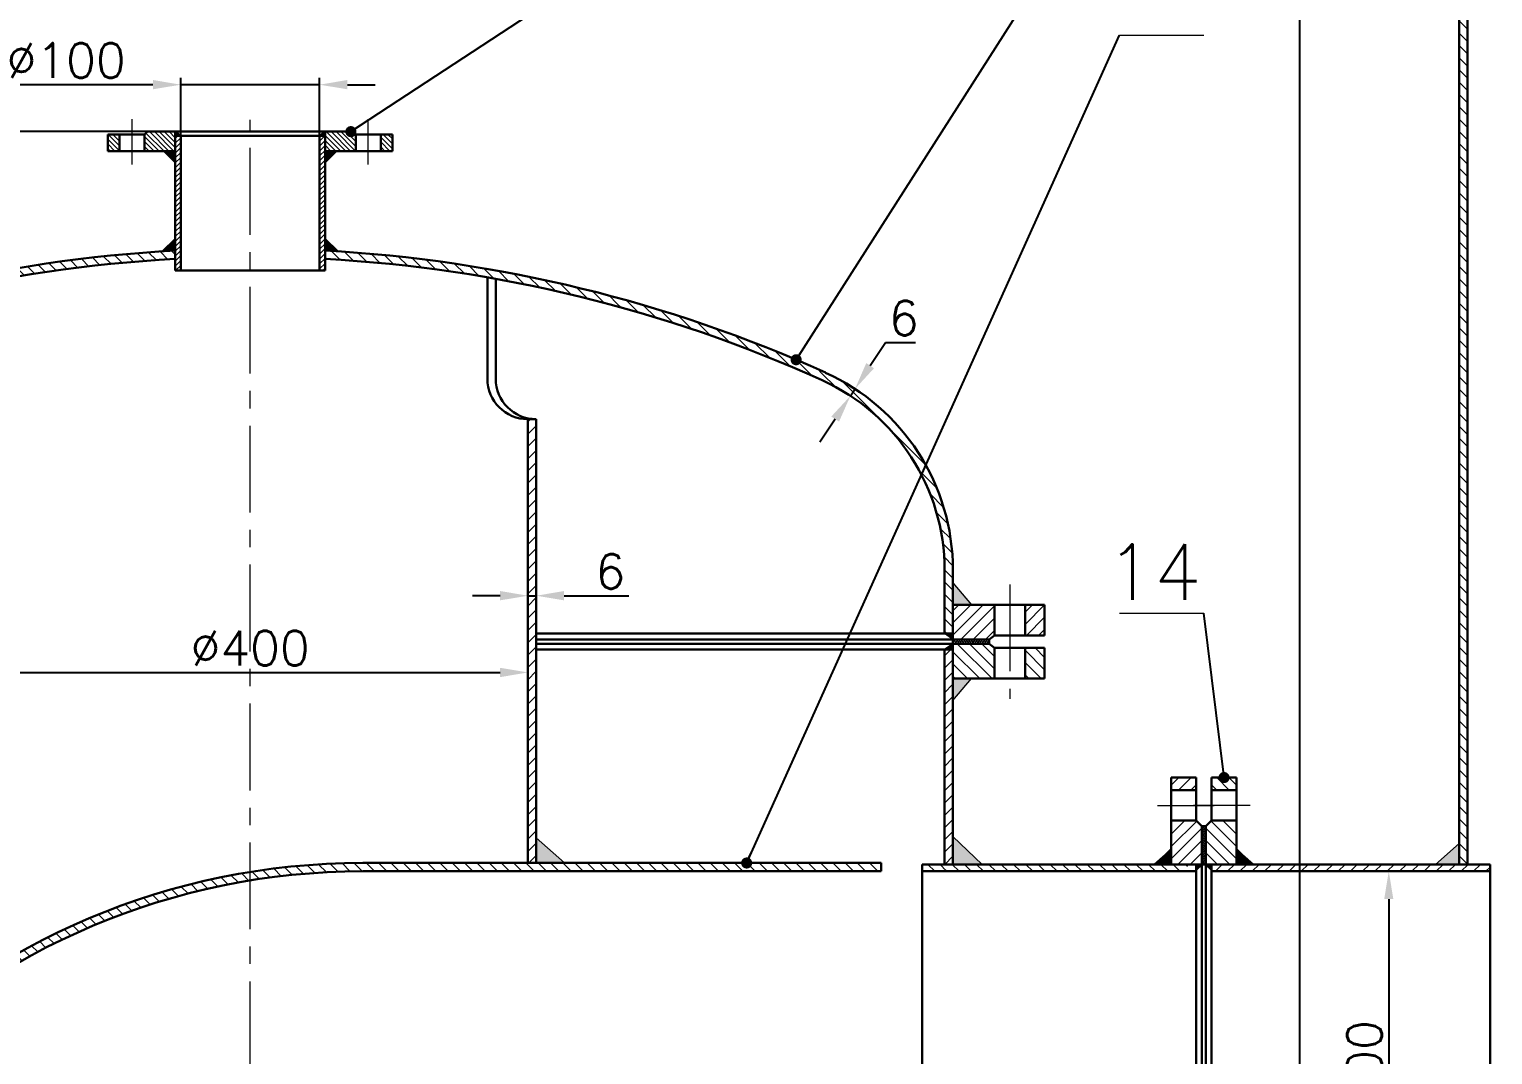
# Model space of a CAD drawing. Header units: inches. Extents: x -5714 to 3109, y 0 to 8400.
# Drawn here: x -4474 to -3421, y 4813 to 5551 of the extents above; entities that cross this region are included whole.
import ezdxf

# ---------------------------------------------------------------- set-up
doc = ezdxf.new("R2010")
doc.units = ezdxf.units.IN
doc.header["$LTSCALE"] = 50
doc.header["$MEASUREMENT"] = 0
doc.linetypes.add('CENTER', pattern=[2, 1.25, -0.25, 0.25, -0.25])
for name, color, linetype, lineweight in [('Dam', 2, 'Continuous', 30), ('kthuoc', 3, 'Continuous', 13), ('manh', 4, 'Continuous', 13), ('Tam', 1, 'CENTER', 13)]:
    doc.layers.add(name, color=color, linetype=linetype, lineweight=lineweight)
doc.styles.add('chu2.5', font='txt.shx', dxfattribs={"height": 25})
doc.dimstyles.new('kichthuoc2.5', dxfattribs={"dimtxt": 25, "dimasz": 20, "dimexe": 5, "dimexo": 0, "dimgap": 5, "dimtad": 1, "dimtoh": 1, "dimdec": 0, "dimzin": 0, "dimdsep": 46, "dimtxsty": 'chu2.5', "dimcen": 5, "dimclrd": 256, "dimclre": 256, "dimclrt": 256, "dimadec": 0, "dimazin": 0, "dimtfac": 1, "dimtdec": 0, "dimtmove": 0, "dimatfit": 0, "dimfxl": 0, "dimtolj": 1, "dimtzin": 0, "dimarcsym": 0})
pattern_1 = [(135, (-8503.195, 0), (-4.4194174, -4.4194174), [])]
pattern_2 = [(135, (-8190.3534, 0), (-4.4194174, -4.4194174), [])]
pattern_3 = [(45, (-8190.3534, 0), (-4.4194174, 4.4194174), [])]
pattern_4 = [(135, (5486.3342, 10897.9918), (-1.76776695, -1.76776695), [])]
pattern_5 = [(225, (5486.3342, 10897.9918), (1.76776695, -1.76776695), [])]

# ---------------------------------------------------------------- blocks, each defined once
blk = doc.blocks.new('*D56')
at = {"layer": 'DEFPOINTS', "color": 0}
for p in [(-3540.7, 4944.8), (-3504.8, 4644.8), (-3495.4, 4644.8)]:
    blk.add_point(p, dxfattribs=at)
at = {"layer": 'kthuoc', "lineweight": -2}
for p, q in [((-3540.7, 4944.8), (-3490.4, 4944.8)), ((-3495.4, 4924.8), (-3495.4, 4664.8)), ((-3504.8, 4644.8), (-3490.4, 4644.8))]:
    blk.add_line(p, q, dxfattribs=at)
at = {"layer": 'kthuoc'}
for points in [[(-3498.7, 4924.8), (-3492.1, 4924.8), (-3495.4, 4944.8)], [(-3498.7, 4664.8), (-3492.1, 4664.8), (-3495.4, 4644.8)]]:
    blk.add_solid(points, dxfattribs=at)
at = {"layer": 'kthuoc', "insert": (-3512.9, 4794.8), "char_height": 25, "attachment_point": 5, "rotation": 90, "style": 'chu2.5'}
blk.add_mtext('\\A1;%%c300', dxfattribs=at)
blk = doc.blocks.new('*D55')
at = {"layer": 'DEFPOINTS', "color": 0}
for p in [(-4115.2, 5143.2), (-4109.2, 5143.2), (-4109.2, 5143.2)]:
    blk.add_point(p, dxfattribs=at)
at = {"layer": 'kthuoc', "lineweight": -2}
for p, q in [((-4135.2, 5143.2), (-4155.2, 5143.2)), ((-4115.2, 5143.2), (-4115.2, 5138.2)), ((-4115.2, 5143.2), (-4109.2, 5143.2)), ((-4109.2, 5143.2), (-4109.2, 5148.2)), ((-4089.2, 5143.2), (-4042.6, 5143.2))]:
    blk.add_line(p, q, dxfattribs=at)
at = {"layer": 'kthuoc'}
for points in [[(-4135.2, 5146.6), (-4135.2, 5139.9), (-4115.2, 5143.2)], [(-4089.2, 5146.6), (-4089.2, 5139.9), (-4109.2, 5143.2)]]:
    blk.add_solid(points, dxfattribs=at)
at = {"layer": 'kthuoc', "insert": (-4055.9, 5160.7), "char_height": 25, "attachment_point": 5, "style": 'chu2.5'}
blk.add_mtext('\\A1;6', dxfattribs=at)
blk = doc.blocks.new('*D12')
at = {"layer": 'DEFPOINTS', "color": 0}
for p in [(-4265.2, 5511.1), (-4365.2, 5458.8), (-4265.2, 5459.8)]:
    blk.add_point(p, dxfattribs=at)
at = {"layer": 'kthuoc', "lineweight": -2}
for p, q in [((-4385.2, 5511.1), (-4490.2, 5511.1)), ((-4365.2, 5458.8), (-4365.2, 5516.1)), ((-4265.2, 5511.1), (-4365.2, 5511.1)), ((-4265.2, 5459.8), (-4265.2, 5516.1)), ((-4245.2, 5511.1), (-4225.2, 5511.1))]:
    blk.add_line(p, q, dxfattribs=at)
at = {"layer": 'kthuoc'}
for points in [[(-4385.2, 5514.5), (-4385.2, 5507.8), (-4365.2, 5511.1)], [(-4245.2, 5514.5), (-4245.2, 5507.8), (-4265.2, 5511.1)]]:
    blk.add_solid(points, dxfattribs=at)
at = {"layer": 'kthuoc', "insert": (-4447.7, 5528.6), "char_height": 25, "attachment_point": 5, "style": 'chu2.5'}
blk.add_mtext('\\A1;%%c100', dxfattribs=at)
blk = doc.blocks.new('*D53')
at = {"layer": 'DEFPOINTS', "color": 0}
for p in [(-3879.7, 5292.1), (-3879.7, 5292.1), (-3883, 5287.1)]:
    blk.add_point(p, dxfattribs=at)
at = {"layer": 'kthuoc', "lineweight": -2}
for p, q in [((-3868.8, 5308.9), (-3857.8, 5325.6)), ((-3857.8, 5325.6), (-3836.2, 5325.6)), ((-3883, 5287.1), (-3887.2, 5289.9)), ((-3879.7, 5292.1), (-3883.9, 5294.9)), ((-3883, 5287.1), (-3879.7, 5292.1)), ((-3894, 5270.4), (-3905, 5253.7))]:
    blk.add_line(p, q, dxfattribs=at)
at = {"layer": 'kthuoc'}
for points in [[(-3871.6, 5310.7), (-3866, 5307), (-3879.7, 5292.1)], [(-3896.8, 5272.2), (-3891.2, 5268.6), (-3883, 5287.1)]]:
    blk.add_solid(points, dxfattribs=at)
at = {"layer": 'kthuoc', "insert": (-3844.5, 5343.1), "char_height": 25, "attachment_point": 5, "style": 'chu2.5'}
blk.add_mtext('\\A1;6', dxfattribs=at)
blk = doc.blocks.new('*D8')
at = {"layer": 'DEFPOINTS', "color": 0}
for p in [(-3443.8, 7722.2), (-5366.4, 968.1), (-4789, 968.1)]:
    blk.add_point(p, dxfattribs=at)
at = {"layer": 'kthuoc', "lineweight": -2}
for p, q in [((-3443.8, 7722.2), (-5371.4, 7722.2)), ((-5366.4, 7702.2), (-5366.4, 988.1)), ((-4789, 968.1), (-5371.4, 968.1))]:
    blk.add_line(p, q, dxfattribs=at)
at = {"layer": 'kthuoc'}
for points in [[(-5369.7, 7702.2), (-5363.1, 7702.2), (-5366.4, 7722.2)], [(-5369.7, 988.1), (-5363.1, 988.1), (-5366.4, 968.1)]]:
    blk.add_solid(points, dxfattribs=at)
at = {"layer": 'kthuoc', "insert": (-5383.9, 4345.1), "char_height": 25, "attachment_point": 5, "rotation": 90, "style": 'chu2.5'}
blk.add_mtext('\\A1;7800', dxfattribs=at)
blk = doc.blocks.new('*D34')
at = {"layer": 'DEFPOINTS', "color": 0}
for p in [(-4385.9, 5477.3), (-5277, 5108.6), (-4958, 5108.6)]:
    blk.add_point(p, dxfattribs=at)
at = {"layer": 'kthuoc', "lineweight": -2}
for p, q in [((-4385.9, 5477.3), (-5282, 5477.3)), ((-5277, 5457.3), (-5277, 5128.6)), ((-4958, 5108.6), (-5282, 5108.6))]:
    blk.add_line(p, q, dxfattribs=at)
at = {"layer": 'kthuoc'}
for points in [[(-5280.4, 5457.3), (-5273.7, 5457.3), (-5277, 5477.3)], [(-5280.4, 5128.6), (-5273.7, 5128.6), (-5277, 5108.6)]]:
    blk.add_solid(points, dxfattribs=at)
at = {"layer": 'kthuoc', "insert": (-5294.5, 5293), "char_height": 25, "attachment_point": 5, "rotation": 90, "style": 'chu2.5'}
blk.add_mtext('\\A1;360', dxfattribs=at)
blk = doc.blocks.new('*D28')
at = {"layer": 'DEFPOINTS', "color": 0}
for p in [(-3559.4, 7248.9), (-3467.5, 7248.9), (-3420.6, 4433.1)]:
    blk.add_point(p, dxfattribs=at)
at = {"layer": 'kthuoc', "lineweight": -2}
for p, q in [((-3467.5, 7248.9), (-3564.4, 7248.9)), ((-3559.4, 4453.1), (-3559.4, 7228.9)), ((-3420.6, 4433.1), (-3564.4, 4433.1))]:
    blk.add_line(p, q, dxfattribs=at)
at = {"layer": 'kthuoc'}
for points in [[(-3562.7, 7228.9), (-3556, 7228.9), (-3559.4, 7248.9)], [(-3562.7, 4453.1), (-3556, 4453.1), (-3559.4, 4433.1)]]:
    blk.add_solid(points, dxfattribs=at)
at = {"layer": 'kthuoc', "insert": (-3576.9, 5841), "char_height": 25, "attachment_point": 5, "rotation": 90, "style": 'chu2.5'}
blk.add_mtext('\\A1;2800', dxfattribs=at)
blk = doc.blocks.new('*D16')
at = {"layer": 'DEFPOINTS', "color": 0}
for p in [(-4515.2, 5084.3), (-4115.2, 5088), (-4115.2, 5084.3)]:
    blk.add_point(p, dxfattribs=at)
at = {"layer": 'kthuoc', "lineweight": -2}
for p, q in [((-4515.2, 5084.3), (-4515.2, 5093)), ((-4115.2, 5084.3), (-4115.2, 5093)), ((-4495.2, 5088), (-4135.2, 5088))]:
    blk.add_line(p, q, dxfattribs=at)
at = {"layer": 'kthuoc'}
for points in [[(-4495.2, 5091.3), (-4495.2, 5084.6), (-4515.2, 5088)], [(-4135.2, 5091.3), (-4135.2, 5084.6), (-4115.2, 5088)]]:
    blk.add_solid(points, dxfattribs=at)
at = {"layer": 'kthuoc', "insert": (-4315.2, 5105.5), "char_height": 25, "attachment_point": 5, "style": 'chu2.5'}
blk.add_mtext('\\A1;%%c400', dxfattribs=at)

msp = doc.modelspace()

# ---------------------------------------------------------------- hatches: boundary and pattern name
at = {"layer": 'kthuoc'}
h = msp.add_hatch(dxfattribs=at)
h.set_pattern_fill('ANSI31', color=256, scale=50, angle=90, style=0)
h.set_pattern_definition(pattern_1)
h.paths.add_polyline_path([(-3438.8, 5612.8), (-3444.8, 5612.8), (-3444.8, 4949.8), (-3438.8, 4949.8)])
h = msp.add_hatch(dxfattribs=at)
h.set_pattern_fill('ANSI31', color=256, scale=20, angle=90, style=0)
h.set_pattern_definition(pattern_4)
h.paths.add_polyline_path([(-4417.7, 5475.3), (-4417.7, 5463.3), (-4409.2, 5463.3), (-4409.2, 5475.3)])
h.paths.add_polyline_path([(-4389.2, 5477.3), (-4391.2, 5475.3), (-4391.2, 5463.3), (-4369.2, 5463.3), (-4369.2, 5477.3)])
for points in [[(-4369.2, 5477.3), (-4369.2, 5474.3), (-4365.2, 5474.3)], [(-4265.2, 5474.3), (-4261.2, 5474.3), (-4261.2, 5477.3)], [(-4377.2, 5463.3), (-4369.2, 5455.3), (-4369.2, 5463.3)], [(-4253.2, 5463.3), (-4261.2, 5455.3), (-4261.2, 5463.3)], [(-4369.2, 5400.3), (-4378.7, 5391, -0.002364), (-4369.2, 5391.6)], [(-4261.2, 5400.3), (-4251.7, 5391, 0.002364), (-4261.2, 5391.6)], [(-3809.2, 5152.4), (-3795.9, 5136.6), (-3809.2, 5136.6)], [(-3815.2, 5115.9), (-3809.2, 5115.9), (-3809.2, 5111.6)], [(-3815.2, 5104.4), (-3809.2, 5104.4), (-3809.2, 5108.6)], [(-3809.2, 5067.9), (-3795.9, 5083.6), (-3809.2, 5083.6)], [(-4109.2, 4968.9), (-4109.2, 4950.8), (-4088.9, 4950.8)], [(-3788.1, 4949.8), (-3809.2, 4949.8), (-3809.2, 4969.9)], [(-3444.8, 4964.9), (-3461.8, 4949.8), (-3444.8, 4949.8)], [(-3652, 4961.8), (-3664, 4949.8), (-3652, 4949.8)], [(-3605, 4961.8), (-3593, 4949.8), (-3605, 4949.8)], [(-3630, 4949.8), (-3634, 4949.8), (-3634, 4945.8)], [(-3627, 4949.8), (-3623, 4949.8), (-3623, 4945.8)]]:
    msp.add_hatch(color=256, dxfattribs=at).paths.add_polyline_path(points)
h = msp.add_hatch(dxfattribs=at)
h.set_pattern_fill('ANSI31', color=256, scale=20, angle=180, style=0)
h.set_pattern_definition(pattern_5)
h.paths.add_polyline_path([(-4369.2, 5474.3), (-4369.2, 5377.3), (-4365.2, 5377.3), (-4365.2, 5474.3)])
h = msp.add_hatch(dxfattribs=at)
h.set_pattern_fill('ANSI31', color=256, scale=20, angle=180, style=0)
h.set_pattern_definition(pattern_5)
h.paths.add_polyline_path([(-4261.2, 5474.3), (-4265.2, 5474.3), (-4265.2, 5377.3), (-4261.2, 5377.3)])
h = msp.add_hatch(dxfattribs=at)
h.set_pattern_fill('ANSI31', color=256, scale=20, angle=90, style=0)
h.set_pattern_definition(pattern_4)
h.paths.add_polyline_path([(-4221.2, 5475.3), (-4221.2, 5463.3), (-4212.7, 5463.3), (-4212.7, 5475.3)])
h.paths.add_polyline_path([(-4261.2, 5477.3), (-4261.2, 5463.3), (-4239.2, 5463.3), (-4239.2, 5475.3), (-4241.2, 5477.3)])
h = msp.add_hatch(dxfattribs=at)
h.set_pattern_fill('ANSI31', color=256, scale=50, angle=90, style=0)
h.set_pattern_definition(pattern_2)
h.paths.add_polyline_path([(-4369.2, 5391.6), (-4369.2, 5385.6, 0.053415), (-4579.5, 5351.5), (-4579.5, 5357.7, -0.053086)])
h = msp.add_hatch(dxfattribs=at)
h.set_pattern_fill('ANSI31', color=256, scale=50, angle=90, style=0)
h.set_pattern_definition(pattern_2)
h.paths.add_polyline_path([(-4261.2, 5391.6), (-4261.2, 5385.6, -0.053415), (-4050.9, 5351.5), (-4050.9, 5357.7, 0.053086)])
h = msp.add_hatch(dxfattribs=at)
h.set_pattern_fill('ANSI31', color=256, scale=50, angle=90, style=0)
h.set_pattern_definition(pattern_2)
h.paths.add_polyline_path([(-4050.9, 5357.7), (-4050.9, 5351.5, -0.039246), (-3903.5, 5298.3), (-3903.5, 5304.9, 0.038981)])
h = msp.add_hatch(dxfattribs=at)
h.set_pattern_fill('ANSI31', color=256, scale=50, angle=90, style=0)
h.set_pattern_definition(pattern_2)
h.paths.add_polyline_path([(-3901, 5303.8, 0.000673), (-3903.5, 5304.9), (-3903.5, 5298.3, -0.18764), (-3827.3, 5220.7), (-3820.8, 5220.7, 0.191889)])
h = msp.add_hatch(dxfattribs=at)
h.set_pattern_fill('ANSI31', color=256, scale=50, style=0)
h.set_pattern_definition(pattern_3)
h.paths.add_polyline_path([(-4109.2, 5270.2), (-4115.2, 5270.2), (-4115.2, 4950.8), (-4109.2, 4950.8)])
h.paths.add_polyline_path([(-4515.2, 5270.2), (-4521.2, 5270.2), (-4521.2, 4861.5, -0.003583), (-4515.2, 4865.6)])
h = msp.add_hatch(dxfattribs=at)
h.set_pattern_fill('ANSI31', color=256, scale=50, angle=90, style=0)
h.set_pattern_definition(pattern_2)
h.paths.add_polyline_path([(-3809.2, 5161.6, 0.097322), (-3820.8, 5220.7), (-3827.3, 5220.7, -0.101465), (-3815.2, 5161.6), (-3815.2, 5111.6), (-3809.2, 5111.6)])
h = msp.add_hatch(dxfattribs=at)
h.set_pattern_fill('ANSI31', color=256, scale=50, style=0)
h.set_pattern_definition(pattern_3)
h.paths.add_polyline_path([(-3779.2, 5136.6), (-3809.2, 5136.6), (-3809.2, 5111.6), (-3783.2, 5111.6), (-3779.2, 5114.6)])
h.paths.add_polyline_path([(-3743.2, 5136.6), (-3757.2, 5136.6), (-3757.2, 5114.6), (-3743.2, 5114.6)])
h = msp.add_hatch(dxfattribs=at)
h.set_pattern_fill('ANSI37', color=256, scale=10, angle=90, style=0)
h.set_pattern_definition([(45, (-8630.4737, 0), (0.88388348, -0.88388348), []), (315, (-8630.4737, 0), (-0.88388348, -0.88388348), [])])
h.paths.add_polyline_path([(-3783.2, 5111.6), (-3783.2, 5108.6), (-3809.2, 5108.6), (-3809.2, 5111.6), (-3798.1, 5111.6)])
h = msp.add_hatch(dxfattribs=at)
h.set_pattern_fill('ANSI31', color=256, scale=50, style=0)
h.set_pattern_definition(pattern_3)
h.paths.add_polyline_path([(-3809.2, 5108.6), (-3815.2, 5108.6), (-3815.2, 4949.8), (-3809.2, 4949.8)])
h = msp.add_hatch(dxfattribs=at)
h.set_pattern_fill('ANSI31', color=256, scale=50, angle=90, style=0)
h.set_pattern_definition(pattern_2)
h.paths.add_polyline_path([(-3809.2, 5108.6), (-3809.2, 5083.6), (-3779.2, 5083.6), (-3779.2, 5105.6), (-3783.2, 5108.6)])
h.paths.add_polyline_path([(-3743.2, 5105.6), (-3757.2, 5105.6), (-3757.2, 5083.6), (-3743.2, 5083.6)])
h = msp.add_hatch(dxfattribs=at)
h.set_pattern_fill('ANSI31', color=256, scale=50, angle=90, style=0)
h.set_pattern_definition([(45, (-11290.1267, -969.5737), (4.4194174, -4.4194174), [])])
h.paths.add_polyline_path([(-3652, 4949.8), (-3630, 4949.8), (-3630, 4977.3), (-3634, 4981.3), (-3652, 4981.3)])
h.paths.add_polyline_path([(-3652, 5012.3), (-3652, 5003.3), (-3634, 5003.3), (-3634, 5012.3)])
h = msp.add_hatch(dxfattribs=at)
h.set_pattern_fill('ANSI31', color=256, scale=50, angle=90, style=0)
h.set_pattern_definition([(135, (4033.1156, -969.5737), (-4.4194174, -4.4194174), [])])
h.paths.add_polyline_path([(-3605, 4981.3), (-3623, 4981.3), (-3627, 4977.3), (-3627, 4949.8), (-3605, 4949.8)])
h.paths.add_polyline_path([(-3623, 5012.3), (-3623, 5003.3), (-3605, 5003.3), (-3605, 5012.3)])
h = msp.add_hatch(dxfattribs=at)
h.set_pattern_fill('ANSI37', color=256, scale=10, angle=90, style=0)
h.paths.add_polyline_path([(-3627, 4977.3), (-3630, 4977.3), (-3630, 4949.8), (-3627, 4949.8)])
h = msp.add_hatch(dxfattribs=at)
h.set_pattern_fill('ANSI31', color=256, scale=50, angle=90, style=0)
h.set_pattern_definition(pattern_2)
h.paths.add_polyline_path([(-4315.2, 4938.2), (-4315.2, 4944.3, 0.367788), (-4740.1, 4444.8), (-4734.1, 4444.8, -0.367235)])
h = msp.add_hatch(dxfattribs=at)
h.set_pattern_fill('ANSI31', color=256, scale=50, angle=90, style=0)
h.set_pattern_definition(pattern_2)
h.paths.add_polyline_path([(-3860.9, 4950.8), (-4234.1, 4950.8, 0.040288), (-4315.2, 4944.3), (-4315.2, 4938.2, -0.040776), (-4234.1, 4944.8), (-3860.9, 4944.8)])
h = msp.add_hatch(dxfattribs=at)
h.set_pattern_fill('ANSI31', color=256, scale=50, angle=90, style=0)
edge = h.paths.add_edge_path()
edge.add_line((-3831.4, 4949.8), (-3831.4, 4944.8))
edge.add_line((-3831.4, 4944.8), (-3817.2, 4944.8))
edge.add_spline(control_points=[(-3817.2, 4944.8), (-3816.6, 4946.5), (-3815.9, 4948.2), (-3815.2, 4949.8)], knot_values=[0, 0, 0, 0, 5.169803, 5.169803, 5.169803, 5.169803], degree=3, periodic=0)
edge.add_line((-3815.2, 4949.8), (-3831.4, 4949.8))
h = msp.add_hatch(dxfattribs=at)
h.set_pattern_fill('ANSI31', color=256, scale=50, angle=90, style=0)
h.set_pattern_definition(pattern_1)
edge = h.paths.add_edge_path()
edge.add_line((-3640.4, 4949.8), (-3815.2, 4949.8))
edge.add_spline(control_points=[(-3815.2, 4949.8), (-3815.9, 4948.2), (-3816.6, 4946.5), (-3817.2, 4944.8)], knot_values=[0, 0, 0, 0, 5.169803, 5.169803, 5.169803, 5.169803], degree=3, periodic=0)
edge.add_line((-3817.2, 4944.8), (-3640.4, 4944.8))
edge.add_line((-3640.4, 4944.8), (-3640.4, 4949.8))
h = msp.add_hatch(dxfattribs=at)
h.set_pattern_fill('ANSI31', color=256, scale=50, style=0)
h.set_pattern_definition([(45, (-8503.195, 0), (-4.4194174, 4.4194174), [])])
h.paths.add_polyline_path([(-3444.8, 4949.8), (-3623, 4949.8), (-3623, 4944.8), (-3444.8, 4944.8)])
h = msp.add_hatch(dxfattribs=at)
h.set_pattern_fill('ANSI31', color=256, scale=50, style=0)
h.paths.add_polyline_path([(-3447.3, 4949.8), (-3447.2, 4944.8), (-3422.5, 4944.8), (-3422.5, 4949.8)])

# ---------------------------------------------------------------- linework, layer by layer
at = {"layer": 'Dam'}
for p, q in [((-3444.8, 5886.9), (-3444.8, 4949.8)), ((-3438.8, 5886.9), (-3438.8, 4949.8)), ((-4417.7, 5463.3), (-4417.7, 5475.3)), ((-4417.7, 5475.3), (-4391.2, 5475.3)), ((-4409.2, 5463.3), (-4409.2, 5475.3)), ((-4391.2, 5475.3), (-4389.2, 5477.3)), ((-4391.2, 5463.3), (-4391.2, 5475.3)), ((-4389.2, 5477.3), (-4315.2, 5477.3)), ((-4369.2, 5377.3), (-4369.2, 5477.3)), ((-4369.2, 5477.3), (-4365.2, 5474.3)), ((-4369.2, 5474.3), (-4315.2, 5474.3)), ((-4365.2, 5377.3), (-4365.2, 5474.3)), ((-4241.2, 5477.3), (-4315.2, 5477.3)), ((-4261.2, 5474.3), (-4315.2, 5474.3)), ((-4261.2, 5477.3), (-4265.2, 5474.3)), ((-4265.2, 5377.3), (-4265.2, 5474.3)), ((-4261.2, 5377.3), (-4261.2, 5477.3)), ((-4239.2, 5475.3), (-4241.2, 5477.3)), ((-4212.7, 5475.3), (-4239.2, 5475.3)), ((-4239.2, 5463.3), (-4239.2, 5475.3)), ((-4221.2, 5463.3), (-4221.2, 5475.3)), ((-4212.7, 5463.3), (-4212.7, 5475.3)), ((-4417.7, 5463.3), (-4369.2, 5463.3)), ((-4377.2, 5463.3), (-4369.2, 5455.3)), ((-4253.2, 5463.3), (-4261.2, 5455.3)), ((-4212.7, 5463.3), (-4261.2, 5463.3)), ((-4369.2, 5377.3), (-4315.2, 5377.3)), ((-4261.2, 5377.3), (-4315.2, 5377.3)), ((-4144.4, 5299.5), (-4144.4, 5372.4)), ((-4138.4, 5299.5), (-4138.4, 5371.3)), ((-4109.2, 5270.2), (-4115.2, 5270.2)), ((-4115.2, 4950.8), (-4115.2, 5270.2)), ((-4109.2, 4950.8), (-4109.2, 5270.2)), ((-3815.2, 5115.9), (-3815.2, 5161.6)), ((-3809.2, 5108.6), (-3809.2, 5161.6)), ((-3743.2, 5136.6), (-3809.2, 5136.6)), ((-3772.2, 5136.6), (-3809.2, 5136.6)), ((-3779.2, 5136.6), (-3779.2, 5114.6)), ((-3757.2, 5136.6), (-3757.2, 5114.6)), ((-3743.2, 5136.6), (-3743.2, 5114.6)), ((-3809.2, 5115.9), (-4109.2, 5115.9)), ((-3783.2, 5111.6), (-4109.2, 5111.6)), ((-3795.1, 5111.6), (-4109.2, 5111.6)), ((-3783.2, 5111.6), (-3779.2, 5114.6)), ((-3783.2, 5111.6), (-3783.2, 5108.6)), ((-3779.2, 5114.6), (-3743.2, 5114.6)), ((-3783.2, 5108.6), (-4109.2, 5108.6)), ((-3809.2, 5104.4), (-4109.2, 5104.4)), ((-3815.2, 5104.4), (-3815.2, 4949.8)), ((-3809.2, 5108.6), (-3809.2, 4949.8)), ((-3783.2, 5108.6), (-3779.2, 5105.6)), ((-3779.2, 5105.6), (-3779.2, 5083.6)), ((-3743.2, 5105.6), (-3779.2, 5105.6)), ((-3757.2, 5105.6), (-3757.2, 5083.6)), ((-3743.2, 5105.6), (-3743.2, 5083.6)), ((-3743.2, 5083.6), (-3809.2, 5083.6)), ((-3652, 5012.3), (-3652, 4949.8)), ((-3652, 5012.3), (-3634, 5012.3)), ((-3634, 5012.3), (-3634, 4981.3)), ((-3605, 5012.3), (-3623, 5012.3)), ((-3623, 5012.3), (-3623, 4981.3)), ((-3605, 5012.3), (-3605, 4949.8)), ((-3652, 5003.3), (-3634, 5003.3)), ((-3605, 5003.3), (-3623, 5003.3)), ((-3652, 4981.3), (-3634, 4981.3)), ((-3634, 4981.3), (-3630, 4977.3)), ((-3630, 4977.3), (-3627, 4977.3)), ((-3630, 4977.3), (-3630, 4794.8)), ((-3623, 4981.3), (-3627, 4977.3)), ((-3627, 4977.3), (-3627, 4794.8)), ((-3605, 4981.3), (-3623, 4981.3)), ((-3652, 4960.3), (-3664, 4949.8)), ((-3605, 4960.3), (-3593, 4949.8)), ((-3860.9, 4950.8), (-4234.1, 4950.8)), ((-3860.9, 4944.8), (-4234.1, 4944.8)), ((-3860.9, 4944.8), (-3860.9, 4950.8)), ((-3831.4, 4949.8), (-3630, 4949.8)), ((-3831.4, 4949.8), (-3831.4, 4639.8)), ((-3634, 4944.8), (-3831.4, 4944.8)), ((-3634, 4949.8), (-3634, 4794.8)), ((-3630, 4949.8), (-3634, 4945.8)), ((-3630, 4949.8), (-3627, 4949.8)), ((-3422.5, 4949.8), (-3627, 4949.8)), ((-3627, 4949.8), (-3623, 4945.8)), ((-3623, 4949.8), (-3623, 4794.8)), ((-3623, 4944.8), (-3422.5, 4944.8)), ((-3422.5, 4949.8), (-3422.5, 4639.8))]:
    msp.add_line(p, q, dxfattribs=at)
for centre, radius, start, end in [((-4315.2, 4387.1), 1006, 93.077, 114.3157), ((-4315.2, 4387.1), 1000, 93.0955, 114.3157), ((-4315.2, 4387.1), 1006, 65.6843, 86.923), ((-4315.2, 4387.1), 1000, 65.6843, 86.9045), ((-3965.2, 5161.6), 156, 360, 65.6843), ((-4115.2, 5299.5), 29.2, 180, 270), ((-4109.2, 5299.5), 29.2, 180, 270), ((-3965.2, 5161.6), 150, 360, 65.6843), ((-4234.1, 4444.8), 506, 90, 180), ((-4234.1, 4444.8), 500, 90, 180)]:
    msp.add_arc(centre, radius, start, end, dxfattribs=at)
at = {"layer": 'kthuoc'}
for p, q in [((-3689.3, 5546.8), (-3628.6, 5546.8)), ((-4378.7, 5391), (-4369.2, 5400.3)), ((-4251.7, 5391), (-4261.2, 5400.3)), ((-3809.2, 5152.4), (-3795.9, 5136.6)), ((-3689.3, 5130.7), (-3628.6, 5130.7)), ((-3809.2, 5111.6), (-3815.2, 5115.9)), ((-3815.2, 5115.9), (-3809.2, 5115.9)), ((-3809.2, 5108.6), (-3815.2, 5104.4)), ((-3815.2, 5104.4), (-3809.2, 5104.4)), ((-3809.2, 5067.9), (-3795.9, 5083.6)), ((-4109.2, 4968.9), (-4088.9, 4950.8)), ((-3788.1, 4949.8), (-3809.2, 4969.9)), ((-3444.8, 4964.9), (-3461.8, 4949.8))]:
    msp.add_line(p, q, dxfattribs=at)
at = {"layer": 'Tam'}
for p, q in [((-4400.2, 5453.6), (-4400.2, 5486.2)), ((-4315.2, 4503.1), (-4315.2, 5485.7)), ((-4230.2, 5453.6), (-4230.2, 5486.2)), ((-3768.2, 5151.3), (-3768.2, 5069.1)), ((-3661.8, 4992.3), (-3621.1, 4992.3)), ((-3660.8, 4992.3), (-3625, 4992.3)), ((-3595.2, 4992.3), (-3635.9, 4992.3)), ((-3596.2, 4992.3), (-3632, 4992.3))]:
    msp.add_line(p, q, dxfattribs=at)

# ---------------------------------------------------------------- texts
at = {"layer": 'manh', "insert": (-3630.3, 5140.3), "char_height": 40, "attachment_point": 9, "style": 'chu2.5'}
msp.add_mtext('14', dxfattribs=at)

# ---------------------------------------------------------------- dimensions: what is measured, and where the dimension line sits
at = {"layer": 'kthuoc'}
for base, p1, p2, text, picture, middle in [((-5366.4, 968.1), (-3443.8, 7722.2), (-4789, 968.1), '7800', '*D8', (-5383.9, 4345.1)), ((-3559.4, 7248.9), (-3420.6, 4433.1), (-3467.5, 7248.9), '2800', '*D28', (-3576.9, 5841)), ((-5277, 5108.6), (-4385.9, 5477.3), (-4958, 5108.6), '360', '*D34', (-5294.5, 5293))]:
    dim = msp.add_linear_dim(base=base, p1=p1, p2=p2, angle=90, text=text, dimstyle='kichthuoc2.5', dxfattribs=at)
    dim.commit()
    dim.dimension.update_dxf_attribs({"geometry": picture, "text_midpoint": middle})
dim = msp.add_linear_dim(base=(-4265.2, 5511.1), p1=(-4365.2, 5458.8), p2=(-4265.2, 5459.8), text='%%c<>', dimstyle='kichthuoc2.5', dxfattribs=at)
dim.commit()
dim.dimension.update_dxf_attribs({"geometry": '*D12', "text_midpoint": (-4447.7, 5511.1), "dimtype": 160})
dim = msp.add_aligned_dim(p1=(-3883, 5287.1), p2=(-3879.7, 5292.1), distance=0, dimstyle='kichthuoc2.5', dxfattribs=at)
dim.commit()
dim.dimension.update_dxf_attribs({"geometry": '*D53', "text_midpoint": (-3844.5, 5343.1)})
dim = msp.add_linear_dim(base=(-4109.2, 5143.2), p1=(-4115.2, 5143.2), p2=(-4109.2, 5143.2), dimstyle='kichthuoc2.5', dxfattribs=at)
dim.commit()
dim.dimension.update_dxf_attribs({"geometry": '*D55', "text_midpoint": (-4055.9, 5160.7)})
dim = msp.add_linear_dim(base=(-4115.2, 5088), p1=(-4515.2, 5084.3), p2=(-4115.2, 5084.3), text='%%c<>', dimstyle='kichthuoc2.5', dxfattribs=at)
dim.commit()
dim.dimension.update_dxf_attribs({"geometry": '*D16', "text_midpoint": (-4315.2, 5105.5)})
dim = msp.add_linear_dim(base=(-3495.4, 4644.8), p1=(-3540.7, 4944.8), p2=(-3504.8, 4644.8), angle=90, text='%%c<>', dimstyle='kichthuoc2.5', dxfattribs=at)
dim.commit()
dim.dimension.update_dxf_attribs({"geometry": '*D56', "text_midpoint": (-3495.4, 4794.8), "dimtype": 160})

# ---------------------------------------------------------------- leaders
for points in [[(-4242.7, 5477.3), (-3692.9, 5838.2)], [(-3922.1, 5313.1), (-3689.3, 5677.3)], [(-3957.7, 4950.8), (-3689.3, 5546.8)], [(-3614, 5012.3), (-3628.6, 5130.7)]]:
    msp.add_leader(points, dimstyle='kichthuoc2.5', override={"dimasz": 8, "dimtad": 0, "dimldrblk": 'Dot'}, dxfattribs=at)

doc.saveas('drawing.dxf')
